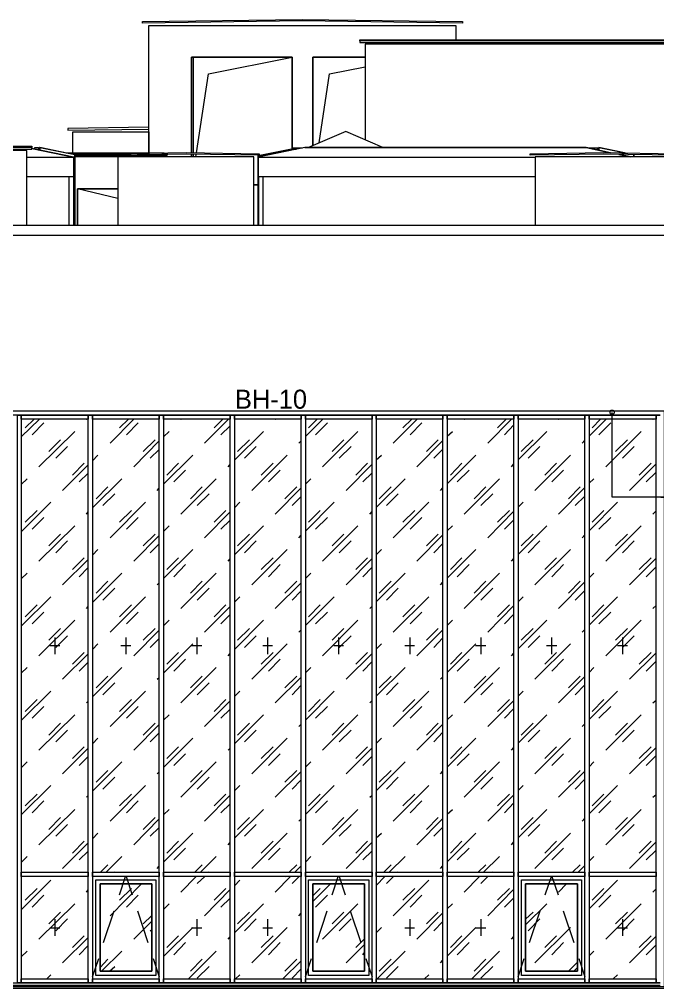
# Model space of a CAD drawing. Header units: millimetres. Extents: x 2294 to 908349, y -83289 to 219220.
# Drawn here: x 397197 to 404842, y 98100 to 109703 of the extents above; entities that cross this region are included whole.
import ezdxf

# ---------------------------------------------------------------- set-up
doc = ezdxf.new("R2010")
doc.units = ezdxf.units.MM
doc.layers.add('PDF _Геометрия', color=7, linetype='Continuous')
doc.layers.add('PDF _Текст', color=7, linetype='Continuous')

msp = doc.modelspace()

# ---------------------------------------------------------------- linework, layer by layer
at = {"layer": 'PDF _Геометрия', "lineweight": 9}
for points in [[(400585.5, 109703.1), (402503.1, 109677.7), (402503.1, 109656.5), (400585.5, 109686.1), (398672.2, 109656.5), (398672.2, 109677.7)], [(405885.3, 109444.8), (401275.5, 109444.8), (401275.5, 109457.5), (405885.3, 109457.5)], [(400462.8, 109250.1), (399260.6, 109250.1), (399260.6, 108107.2), (399260.6, 109250.1), (400462.8, 109250.1), (400462.8, 108153.8)], [(401339, 109250.1), (400712.5, 109250.1), (400712.5, 108191.8), (400712.5, 109250.1)], [(397779, 108378.1), (398748.4, 108390.8), (398748.4, 108412), (397779, 108395)], [(397347.3, 108170.7), (395336.5, 108170.7), (395336.5, 108183.4), (397347.3, 108183.4)], [(397859.5, 108077.6), (398968.5, 108077.6), (398968.5, 108086), (398968.5, 108077.6)], [(398748.4, 108077.6), (398748.4, 108056.4)], [(399260.6, 108090.3), (399260.6, 108056.4)], [(404192.1, 108111.4), (405068.4, 108094.5), (405068.4, 108077.6), (404192.1, 108090.3), (403315.9, 108077.6), (403315.9, 108094.5)], [(404378.4, 108086), (404522.3, 108056.4)], [(404556.2, 108056.4), (404556.2, 108081.8)], [(397893.3, 107675.4), (397893.3, 107239.4), (397893.3, 107675.4), (398375.9, 107675.4)], [(400005.6, 107722), (400056.4, 107722)], [(395421.2, 105017.1), (404920.2, 105017.1), (404920.2, 100817.9), (404920.2, 98117.2), (404920.2, 98100.2), (395421.2, 98100.2), (395421.2, 98117.2), (395421.2, 100817.9)], [(397173.7, 104940.9), (397173.7, 104966.3), (397220.3, 104966.3), (397220.3, 104940.9), (397220.3, 99467.5), (397220.3, 98168), (397173.7, 98168), (397173.7, 99467.5)], [(398020.3, 104915.5), (397220.3, 104915.5), (397220.3, 104966.3), (398020.3, 104966.3)], [(398020.3, 104940.9), (398020.3, 104966.3), (398071.1, 104966.3), (398071.1, 104940.9), (398071.1, 99467.5), (398071.1, 98168), (398020.3, 98168), (398020.3, 99467.5)], [(398871.2, 104915.5), (398071.1, 104915.5), (398071.1, 104966.3), (398871.2, 104966.3)], [(398871.2, 104940.9), (398871.2, 104966.3), (398922, 104966.3), (398922, 104940.9), (398922, 99467.5), (398922, 98168), (398871.2, 98168), (398871.2, 99467.5)], [(399722, 104915.5), (398922, 104915.5), (398922, 104966.3), (399722, 104966.3)], [(399722, 104940.9), (399722, 104966.3), (399772.8, 104966.3), (399772.8, 104940.9), (399772.8, 99467.5), (399772.8, 98168), (399722, 98168), (399722, 99467.5)], [(400572.8, 104915.5), (399772.8, 104915.5), (399772.8, 104966.3), (400572.8, 104966.3)], [(400572.8, 104940.9), (400572.8, 104966.3), (400623.6, 104966.3), (400623.6, 104940.9), (400623.6, 99467.5), (400623.6, 98168), (400572.8, 98168), (400572.8, 99467.5)], [(401423.7, 104915.5), (400623.6, 104915.5), (400623.6, 104966.3), (401423.7, 104966.3)], [(401423.7, 104940.9), (401423.7, 104966.3), (401470.3, 104966.3), (401470.3, 104940.9), (401470.3, 99467.5), (401470.3, 98168), (401423.7, 98168), (401423.7, 99467.5)], [(402270.3, 104915.5), (401470.3, 104915.5), (401470.3, 104966.3), (402270.3, 104966.3)], [(402270.3, 104940.9), (402270.3, 104966.3), (402321.1, 104966.3), (402321.1, 104940.9), (402321.1, 99467.5), (402321.1, 98168), (402270.3, 98168), (402270.3, 99467.5)], [(403121.1, 104915.5), (402321.1, 104915.5), (402321.1, 104966.3), (403121.1, 104966.3)], [(403121.1, 104940.9), (403121.1, 104966.3), (403171.9, 104966.3), (403171.9, 104940.9), (403171.9, 99467.5), (403171.9, 98168), (403121.1, 98168), (403121.1, 99467.5)], [(403972, 104915.5), (403171.9, 104915.5), (403171.9, 104966.3), (403972, 104966.3)], [(403972, 104940.9), (403972, 104966.3), (404022.8, 104966.3), (404022.8, 104940.9), (404022.8, 99467.5), (404022.8, 98168), (403972, 98168), (403972, 99467.5)], [(404822.8, 104915.5), (404022.8, 104915.5), (404022.8, 104966.3), (404822.8, 104966.3)], [(398020.3, 99442.1), (397220.3, 99442.1), (397220.3, 99492.9), (398020.3, 99492.9)], [(398871.2, 99442.1), (398071.1, 99442.1), (398071.1, 99492.9), (398871.2, 99492.9)], [(399722, 99442.1), (398922, 99442.1), (398922, 99492.9), (399722, 99492.9)], [(400572.8, 99442.1), (399772.8, 99442.1), (399772.8, 99492.9), (400572.8, 99492.9)], [(401423.7, 99442.1), (400623.6, 99442.1), (400623.6, 99492.9), (401423.7, 99492.9)], [(402270.3, 99442.1), (401470.3, 99442.1), (401470.3, 99492.9), (402270.3, 99492.9)], [(403121.1, 99442.1), (402321.1, 99442.1), (402321.1, 99492.9), (403121.1, 99492.9)], [(403972, 99442.1), (403171.9, 99442.1), (403171.9, 99492.9), (403972, 99492.9)], [(404822.8, 99442.1), (404022.8, 99442.1), (404022.8, 99492.9), (404822.8, 99492.9)], [(398113.4, 99404), (398833.1, 99404), (398833.1, 98256.9), (398113.4, 98256.9)], [(398833.1, 99404), (398833.1, 98256.9), (398113.4, 98256.9), (398113.4, 99404)], [(398782.3, 99353.2), (398164.2, 99353.2), (398164.2, 98307.7), (398782.3, 98307.7)], [(398164.2, 98307.7), (398164.2, 99353.2), (398782.3, 99353.2), (398782.3, 98307.7)], [(400661.7, 99404), (401381.4, 99404), (401381.4, 98256.9), (400661.7, 98256.9)], [(401381.4, 99404), (401381.4, 98256.9), (400661.7, 98256.9), (400661.7, 99404)], [(401330.6, 99353.2), (400712.5, 99353.2), (400712.5, 98307.7), (401330.6, 98307.7)], [(400712.5, 98307.7), (400712.5, 99353.2), (401330.6, 99353.2), (401330.6, 98307.7)], [(403210, 99404), (403929.7, 99404), (403929.7, 98256.9), (403210, 98256.9)], [(403929.7, 99404), (403929.7, 98256.9), (403210, 98256.9), (403210, 99404)], [(403883.1, 99353.2), (403260.8, 99353.2), (403260.8, 98307.7), (403883.1, 98307.7)], [(403260.8, 98307.7), (403260.8, 99353.2), (403883.1, 99353.2), (403883.1, 98307.7)], [(398020.3, 98168), (397220.3, 98168), (397220.3, 98218.8), (398020.3, 98218.8)], [(398871.2, 98168), (398071.1, 98168), (398071.1, 98218.8), (398871.2, 98218.8)], [(399722, 98168), (398922, 98168), (398922, 98218.8), (399722, 98218.8)], [(400572.8, 98168), (399772.8, 98168), (399772.8, 98218.8), (400572.8, 98218.8)], [(401423.7, 98168), (400623.6, 98168), (400623.6, 98218.8), (401423.7, 98218.8)], [(402270.3, 98168), (401470.3, 98168), (401470.3, 98218.8), (402270.3, 98218.8)], [(403121.1, 98168), (402321.1, 98168), (402321.1, 98218.8), (403121.1, 98218.8)], [(403972, 98168), (403171.9, 98168), (403171.9, 98218.8), (403972, 98218.8)], [(404822.8, 98168), (404022.8, 98168), (404022.8, 98218.8), (404822.8, 98218.8)]]:
    msp.add_lwpolyline(points, close=True, dxfattribs=at)
for points in [[(397838.3, 108107.2), (397838.3, 108356.9), (397944.1, 108356.9), (398748.4, 108356.9), (398748.4, 108107.2), (398748.4, 109631.1), (402321.1, 109631.1), (402426.9, 109631.1), (402426.9, 109457.5)], [(401275.5, 109444.8), (401275.5, 109427.9), (405885.3, 109427.9), (405885.3, 109444.8)], [(401275.5, 109440.6), (401275.5, 109427.9), (405885.3, 109427.9), (405885.3, 109440.6)], [(402426.9, 109427.9), (402426.9, 109406.7)], [(405826.1, 108263.8), (405826.1, 109406.7), (401339, 109406.7), (401339, 108263.8)], [(399277.5, 109250.1), (399277.5, 108107.2)], [(399319.9, 108107.2), (399463.8, 109051.2), (400462.8, 109250.1)], [(400788.7, 108225.7), (400911.5, 109051.2), (401339, 109135.8)], [(397842.5, 108356.9), (398748.4, 108356.9)], [(401550.7, 108170.7), (401106.2, 108361.2), (400661.7, 108170.7)], [(395336.5, 108170.7), (395336.5, 108149.5), (397347.3, 108149.5), (397347.3, 108170.7)], [(395336.5, 108162.2), (395336.5, 108149.5), (397347.3, 108149.5), (397347.3, 108162.2)], [(397288, 108052.2), (397851, 108052.2), (397347.3, 108158), (397851, 108052.2), (397851, 107819.3), (397288, 107819.3)], [(397419.2, 108149.5), (397419.2, 108141.1), (397419.2, 108149.5), (397427.7, 108149.5), (397427.7, 108166.4), (397376.9, 108166.4), (397376.9, 108149.5)], [(397427.7, 108149.5), (397427.7, 108141.1)], [(397436.1, 108170.7), (397436.1, 108170.7)], [(397859.5, 108081.8), (397440.4, 108170.7), (397440.4, 108136.8), (397440.4, 108170.7), (397436.1, 108170.7), (397436.1, 108136.8), (397436.1, 108170.7), (397440.4, 108170.7), (397436.1, 108170.7), (397440.4, 108170.7), (397859.5, 108086), (397859.5, 107861.7), (397859.5, 107239.4)], [(397440.4, 108170.7), (397440.4, 108170.7)], [(397440.4, 108170.7), (397440.4, 108170.7)], [(400615.2, 108170.7), (400056.4, 108052.2), (400056.4, 107819.3), (400056.4, 107239.4), (400056.4, 107849), (400056.4, 108073.3), (400475.5, 108158), (400475.5, 108141.1), (400475.5, 108145.3), (400475.5, 108149.5), (400475.5, 108153.8)], [(400619.4, 108170.7), (400615.2, 108170.7), (403984.7, 108170.7), (404276.8, 108107.2), (403984.7, 108170.7), (400615.2, 108170.7), (403984.7, 108170.7), (400615.2, 108170.7), (400056.4, 108052.2)], [(400056.4, 108069.1), (400056.4, 108052.2), (400056.4, 108069.1), (400475.5, 108158), (400475.5, 108166.4), (400589.8, 108166.4)], [(400475.5, 108158), (400475.5, 108158)], [(400475.5, 108141.1), (400475.5, 108158)], [(400475.5, 108149.5), (400513.6, 108149.5)], [(400500.9, 108145.3), (400475.5, 108145.3)], [(400615.2, 108170.7), (400615.2, 108170.7)], [(400619.4, 108170.7), (400615.2, 108170.7), (400619.4, 108170.7)], [(403984.7, 108170.7), (403984.7, 108170.7)], [(404014.3, 108166.4), (404077.8, 108166.4), (404077.8, 108149.5), (404077.8, 108166.4), (404128.6, 108166.4), (404128.6, 108149.5), (404115.9, 108149.5), (404115.9, 108141.1), (404115.9, 108149.5)], [(404128.6, 108149.5), (404128.6, 108141.1)], [(404137.1, 108170.7), (404137.1, 108170.7)], [(404446.1, 108107.2), (404137.1, 108170.7), (404137.1, 108136.8), (404137.1, 108170.7), (404458.8, 108107.2)], [(404137.1, 108136.8), (404137.1, 108170.7), (404137.1, 108136.8)], [(404137.1, 108170.7), (404137.1, 108170.7)], [(404137.1, 108170.7), (404137.1, 108170.7)], [(397288, 107239.4), (397288, 108132.6), (395395.8, 108132.6), (395395.8, 107239.4)], [(397757.9, 108107.2), (398930.4, 108107.2)], [(398316.6, 108094.5), (399192.9, 108111.4), (400069.1, 108094.5), (400069.1, 108077.6), (399192.9, 108090.3), (398316.6, 108077.6), (398316.6, 108094.5), (397804.4, 108094.5)], [(397846.8, 107819.3), (397851, 107819.3), (397851, 108052.2)], [(397855.2, 107239.4), (397855.2, 107861.7), (397859.5, 107861.7), (397859.5, 108081.8), (397859.5, 107865.9), (397855.2, 107865.9), (397851, 107870.1), (397851, 107865.9)], [(397859.5, 108077.6), (398579.1, 108077.6), (397859.5, 108077.6)], [(398909.3, 108056.4), (397859.5, 108056.4)], [(398033, 108107.2), (398579.1, 108107.2)], [(400005.6, 107239.4), (400005.6, 108056.4), (398375.9, 108056.4), (398375.9, 107239.4)], [(399277.5, 108090.3), (399277.5, 108056.4)], [(399311.4, 108056.4), (399315.6, 108086)], [(403375.1, 107819.3), (400056.4, 107819.3), (400056.4, 108052.2), (403375.1, 108052.2)], [(405004.9, 107239.4), (405004.9, 108056.4), (403375.1, 108056.4), (403375.1, 107239.4)], [(404551.9, 108086), (404556.2, 108081.8)], [(404560.4, 108056.4), (404560.4, 108086)], [(397791.7, 107239.4), (397791.7, 107819.3)], [(397851, 107239.4), (397851, 107865.9), (397855.2, 107861.7)], [(400064.9, 107239.4), (400064.9, 107819.3)], [(400115.7, 107239.4), (400115.7, 107819.3)], [(398375.9, 107556.9), (397893.3, 107675.4)], [(419524.3, 107535.7), (418724.2, 107535.7), (418724.2, 107239.4), (418466, 107239.4), (418309.4, 107239.4), (418309.4, 107116.7), (391624.2, 107116.7), (391624.2, 107239.4), (418309.4, 107239.4), (418309.4, 107116.7)], [(396348.3, 105017.1), (397199.1, 105017.1), (398045.7, 105017.1), (398896.6, 105017.1), (399747.4, 105017.1), (400598.2, 105017.1), (401444.9, 105017.1), (402295.7, 105017.1), (403146.5, 105017.1), (403997.4, 105017.1), (404873.6, 105017.1)], [(395472, 98168), (404873.6, 98168), (404822.8, 98168), (404822.8, 99467.5), (404822.8, 104940.9), (404822.8, 104966.3), (404873.6, 104966.3)], [(404873.6, 104966.3), (403997.4, 104966.3), (403146.5, 104966.3), (402295.7, 104966.3), (401444.9, 104966.3), (400598.2, 104966.3), (399747.4, 104966.3), (398896.6, 104966.3), (398045.7, 104966.3), (397199.1, 104966.3), (396348.3, 104966.3)], [(397220.3, 104703.8), (397436.1, 104915.5)], [(397266.8, 104813.9), (397372.7, 104915.5)], [(397999.1, 104915.5), (398003.4, 104915.5)], [(398282.8, 104631.8), (398566.4, 104915.5)], [(398397.1, 104813.9), (398502.9, 104915.5)], [(399129.4, 104915.5), (399133.6, 104915.5)], [(399413, 104631.8), (399700.8, 104915.5)], [(399531.5, 104813.9), (399633.1, 104915.5)], [(400259.6, 104915.5), (400263.8, 104915.5)], [(400623.6, 104708), (400831.1, 104915.5)], [(400661.7, 104813.9), (400763.3, 104915.5)], [(401394.1, 104915.5), (401394.1, 104915.5)], [(401673.4, 104631.8), (401961.3, 104915.5)], [(401792, 104813.9), (401897.8, 104915.5)], [(402524.3, 104915.5), (402528.5, 104915.5)], [(402807.9, 104631.8), (403091.5, 104915.5)], [(402922.2, 104813.9), (403028, 104915.5)], [(403654.5, 104915.5), (403658.7, 104915.5)], [(404022.8, 104712.3), (404226, 104915.5)], [(404056.7, 104813.9), (404158.2, 104915.5)], [(404882.1, 103984.2), (405013.3, 103984.2), (404297.9, 103984.2), (404297.9, 104995.9)], [(404784.7, 104915.5), (404789, 104915.5)], [(397351.5, 104729.2), (397491.2, 104873.1)], [(398481.7, 104729.2), (398621.4, 104873.1)], [(399611.9, 104729.2), (399722, 104839.3)], [(400742.2, 104729.2), (400886.1, 104873.1)], [(401876.6, 104729.2), (402016.3, 104873.1)], [(403006.9, 104729.2), (403121.1, 104847.7)], [(404137.1, 104729.2), (404281, 104873.1)], [(397431.9, 104348.2), (397859.5, 104771.5)], [(397550.4, 104530.3), (397690.1, 104669.9)], [(398680.7, 104530.3), (398824.6, 104669.9)], [(398922, 104703.8), (398989.7, 104771.5)], [(399772.8, 104424.4), (400119.9, 104771.5)], [(399810.9, 104530.3), (399954.8, 104669.9)], [(400826.8, 104348.2), (401250.1, 104771.5)], [(400945.4, 104530.3), (401085, 104669.9)], [(401957.1, 104348.2), (402270.3, 104661.5)], [(402075.6, 104530.3), (402215.3, 104669.9)], [(402321.1, 104712.3), (402384.6, 104771.5)], [(403171.9, 104428.7), (403514.8, 104771.5)], [(403205.8, 104530.3), (403349.7, 104669.9)], [(403938.1, 104631.8), (403972, 104665.7)], [(404221.7, 104348.2), (404645, 104771.5)], [(404336, 104530.3), (404480, 104669.9)], [(397635.1, 104449.8), (397774.8, 104589.5)], [(398566.4, 104348.2), (398871.2, 104657.2)], [(398765.3, 104449.8), (398871.2, 104555.6)], [(399895.6, 104449.8), (400035.2, 104589.5)], [(400543.2, 104631.8), (400572.8, 104657.2)], [(401025.8, 104449.8), (401169.7, 104589.5)], [(402160.2, 104449.8), (402270.3, 104559.9)], [(403290.5, 104449.8), (403430.2, 104589.5)], [(404420.7, 104449.8), (404560.4, 104589.5)], [(398071.1, 104420.2), (398138.8, 104487.9)], [(398922, 104140.8), (399273.3, 104487.9)], [(399980.2, 104064.6), (400403.5, 104487.9)], [(401470.3, 104428.7), (401533.7, 104487.9)], [(402321.1, 104145), (402664, 104487.9)], [(403370.9, 104064.6), (403798.4, 104487.9)], [(397715.5, 104064.6), (398020.3, 104369.4)], [(397834.1, 104246.6), (397973.7, 104390.6)], [(398964.3, 104246.6), (399104, 104390.6)], [(399696.6, 104348.2), (399722, 104373.6)], [(400094.5, 104246.6), (400238.4, 104390.6)], [(401110.4, 104064.6), (401423.7, 104377.9)], [(401229, 104246.6), (401368.7, 104390.6)], [(402359.2, 104246.6), (402498.9, 104390.6)], [(403091.5, 104348.2), (403121.1, 104382.1)], [(403489.4, 104246.6), (403629.1, 104390.6)], [(404505.4, 104064.6), (404822.8, 104382.1)], [(404619.6, 104246.6), (404763.6, 104390.6)], [(397220.3, 104136.6), (397292.2, 104204.3)], [(397914.5, 104166.2), (398020.3, 104272)], [(398071.1, 103857.2), (398422.4, 104204.3)], [(399048.9, 104166.2), (399188.6, 104305.9)], [(399129.4, 103781), (399552.7, 104204.3)], [(400179.2, 104166.2), (400318.9, 104305.9)], [(400623.6, 104140.8), (400687.1, 104204.3)], [(401309.4, 104166.2), (401423.7, 104276.3)], [(401470.3, 103861.4), (401817.4, 104204.3)], [(402439.6, 104166.2), (402583.5, 104305.9)], [(402524.3, 103781), (402947.6, 104204.3)], [(403574.1, 104166.2), (403713.8, 104305.9)], [(404022.8, 104149.3), (404077.8, 104204.3)], [(404704.3, 104166.2), (404822.8, 104284.7)], [(398117.7, 103963), (398257.4, 104106.9)], [(398845.8, 104064.6), (398871.2, 104090)], [(399247.9, 103963), (399387.6, 104106.9)], [(400259.6, 103781), (400572.8, 104094.2)], [(400378.1, 103963), (400522, 104106.9)], [(401508.4, 103963), (401652.3, 104106.9)], [(402240.7, 104064.6), (402270.3, 104094.2)], [(402642.8, 103963), (402782.5, 104106.9)], [(403654.5, 103781), (403972, 104098.5)], [(403773, 103963), (403912.7, 104106.9)], [(398198.1, 103882.6), (398342, 104022.3)], [(399328.3, 103882.6), (399472.2, 104022.3)], [(400462.8, 103882.6), (400572.8, 103992.7)], [(401593, 103882.6), (401732.7, 104022.3)], [(402723.2, 103882.6), (402867.2, 104022.3)], [(403853.5, 103882.6), (403972, 103996.9)], [(397220.3, 103569.3), (397575.8, 103924.9)], [(398282.8, 103497.4), (398706.1, 103924.9)], [(399772.8, 103857.2), (399836.3, 103924.9)], [(400623.6, 103577.8), (400966.5, 103924.9)], [(401673.4, 103497.4), (402101, 103924.9)], [(403171.9, 103865.7), (403231.2, 103924.9)], [(404022.8, 103582), (404361.4, 103924.9)], [(397266.8, 103683.6), (397410.7, 103823.3)], [(397351.5, 103599), (397491.2, 103738.7)], [(397999.1, 103781), (398020.3, 103806.4)], [(398397.1, 103683.6), (398541, 103823.3)], [(398481.7, 103599), (398621.4, 103738.7)], [(399413, 103497.4), (399722, 103806.4)], [(399531.5, 103683.6), (399671.2, 103823.3)], [(400661.7, 103683.6), (400801.4, 103823.3)], [(400742.2, 103599), (400886.1, 103738.7)], [(401394.1, 103781), (401423.7, 103810.6)], [(401792, 103683.6), (401935.9, 103823.3)], [(401876.6, 103599), (402016.3, 103738.7)], [(402807.9, 103497.4), (403121.1, 103814.9)], [(402922.2, 103683.6), (403066.1, 103823.3)], [(404056.7, 103683.6), (404196.3, 103823.3)], [(404137.1, 103599), (404281, 103738.7)], [(404784.7, 103781), (404822.8, 103819.1)], [(397431.9, 103218), (397859.5, 103641.3)], [(398922, 103573.6), (398989.7, 103641.3)], [(399611.9, 103599), (399722, 103709)], [(399772.8, 103294.2), (400119.9, 103641.3)], [(400826.8, 103218), (401250.1, 103641.3)], [(402321.1, 103582), (402384.6, 103641.3)], [(403006.9, 103599), (403121.1, 103713.3)], [(403171.9, 103298.4), (403514.8, 103641.3)], [(404221.7, 103218), (404645, 103641.3)], [(397550.4, 103400), (397690.1, 103539.7)], [(398566.4, 103218), (398871.2, 103522.8)], [(398680.7, 103400), (398824.6, 103539.7)], [(399810.9, 103400), (399954.8, 103539.7)], [(400543.2, 103497.4), (400572.8, 103527)], [(400945.4, 103400), (401085, 103539.7)], [(401957.1, 103218), (402270.3, 103531.2)], [(402075.6, 103400), (402215.3, 103539.7)], [(403205.8, 103400), (403349.7, 103539.7)], [(403938.1, 103497.4), (403972, 103531.2)], [(404336, 103400), (404480, 103539.7)], [(397635.1, 103315.4), (397774.8, 103459.3)], [(398765.3, 103315.4), (398871.2, 103425.4)], [(399895.6, 103315.4), (400035.2, 103459.3)], [(401025.8, 103315.4), (401169.7, 103459.3)], [(402160.2, 103315.4), (402270.3, 103429.7)], [(403290.5, 103315.4), (403430.2, 103459.3)], [(404420.7, 103315.4), (404560.4, 103459.3)], [(398071.1, 103290), (398138.8, 103357.7)], [(398922, 103010.6), (399273.3, 103357.7)], [(399980.2, 102934.4), (400403.5, 103357.7)], [(401470.3, 103294.2), (401533.7, 103357.7)], [(402321.1, 103014.8), (402664, 103357.7)], [(403370.9, 102934.4), (403798.4, 103357.7)], [(397715.5, 102934.4), (398020.3, 103239.2)], [(397834.1, 103116.4), (397973.7, 103256.1)], [(398964.3, 103116.4), (399104, 103256.1)], [(399048.9, 103031.7), (399188.6, 103175.7)], [(399696.6, 103218), (399722, 103243.4)], [(400094.5, 103116.4), (400238.4, 103256.1)], [(400179.2, 103031.7), (400318.9, 103175.7)], [(401110.4, 102934.4), (401423.7, 103247.6)], [(401229, 103116.4), (401368.7, 103256.1)], [(402359.2, 103116.4), (402498.9, 103256.1)], [(402439.6, 103031.7), (402583.5, 103175.7)], [(403091.5, 103218), (403121.1, 103247.6)], [(403489.4, 103116.4), (403629.1, 103256.1)], [(403574.1, 103031.7), (403713.8, 103175.7)], [(404505.4, 102934.4), (404822.8, 103251.9)], [(404619.6, 103116.4), (404763.6, 103256.1)], [(404704.3, 103031.7), (404822.8, 103150.3)], [(397220.3, 103006.4), (397292.2, 103074.1)], [(397914.5, 103031.7), (398020.3, 103141.8)], [(398071.1, 102722.7), (398422.4, 103074.1)], [(399129.4, 102650.8), (399552.7, 103074.1)], [(400623.6, 103010.6), (400687.1, 103074.1)], [(401309.4, 103031.7), (401423.7, 103146)], [(401470.3, 102731.2), (401817.4, 103074.1)], [(402524.3, 102650.8), (402947.6, 103074.1)], [(404022.8, 103019), (404077.8, 103074.1)], [(398117.7, 102832.8), (398257.4, 102976.7)], [(398845.8, 102934.4), (398871.2, 102959.8)], [(399247.9, 102832.8), (399387.6, 102976.7)], [(400259.6, 102650.8), (400572.8, 102959.8)], [(400378.1, 102832.8), (400522, 102976.7)], [(401508.4, 102832.8), (401652.3, 102976.7)], [(402240.7, 102934.4), (402270.3, 102964)], [(402642.8, 102832.8), (402782.5, 102976.7)], [(403654.5, 102650.8), (403972, 102968.3)], [(403773, 102832.8), (403912.7, 102976.7)], [(398198.1, 102752.4), (398342, 102892.1)], [(399328.3, 102752.4), (399472.2, 102892.1)], [(400462.8, 102752.4), (400572.8, 102862.4)], [(401593, 102752.4), (401732.7, 102892.1)], [(402723.2, 102752.4), (402867.2, 102892.1)], [(403853.5, 102752.4), (403972, 102866.7)], [(397220.3, 102439.1), (397575.8, 102790.5)], [(397266.8, 102549.2), (397410.7, 102693.1)], [(398282.8, 102367.2), (398706.1, 102790.5)], [(398397.1, 102549.2), (398541, 102693.1)], [(399531.5, 102549.2), (399671.2, 102693.1)], [(399772.8, 102727), (399836.3, 102790.5)], [(400623.6, 102447.6), (400966.5, 102790.5)], [(400661.7, 102549.2), (400801.4, 102693.1)], [(401673.4, 102367.2), (402101, 102790.5)], [(401792, 102549.2), (401935.9, 102693.1)], [(402922.2, 102549.2), (403066.1, 102693.1)], [(403171.9, 102731.2), (403231.2, 102790.5)], [(404022.8, 102451.8), (404361.4, 102790.5)], [(404056.7, 102549.2), (404196.3, 102693.1)], [(397351.5, 102468.8), (397491.2, 102608.4)], [(397999.1, 102650.8), (398020.3, 102676.2)], [(398481.7, 102468.8), (398621.4, 102608.4)], [(399413, 102367.2), (399722, 102676.2)], [(399611.9, 102468.8), (399722, 102578.8)], [(400742.2, 102468.8), (400886.1, 102608.4)], [(401394.1, 102650.8), (401423.7, 102680.4)], [(401876.6, 102468.8), (402016.3, 102608.4)], [(402807.9, 102367.2), (403121.1, 102684.6)], [(403006.9, 102468.8), (403121.1, 102583)], [(404137.1, 102468.8), (404281, 102608.4)], [(404784.7, 102650.8), (404822.8, 102684.6)], [(397431.9, 102083.5), (397859.5, 102511.1)], [(398922, 102443.4), (398989.7, 102511.1)], [(399772.8, 102159.7), (400119.9, 102511.1)], [(400826.8, 102083.5), (401250.1, 102511.1)], [(402321.1, 102447.6), (402384.6, 102511.1)], [(403171.9, 102168.2), (403514.8, 102511.1)], [(404221.7, 102083.5), (404645, 102511.1)], [(397550.4, 102269.8), (397690.1, 102409.5)], [(398566.4, 102083.5), (398871.2, 102392.6)], [(398680.7, 102269.8), (398824.6, 102409.5)], [(399810.9, 102269.8), (399954.8, 102409.5)], [(400543.2, 102367.2), (400572.8, 102396.8)], [(400945.4, 102269.8), (401085, 102409.5)], [(401957.1, 102083.5), (402270.3, 102396.8)], [(402075.6, 102269.8), (402215.3, 102409.5)], [(403205.8, 102269.8), (403349.7, 102409.5)], [(403938.1, 102367.2), (403972, 102401)], [(404336, 102269.8), (404480, 102409.5)], [(397622.4, 102303.7), (397622.4, 102104.7)], [(397635.1, 102185.1), (397774.8, 102324.8)], [(398071.1, 102159.7), (398138.8, 102227.5)], [(398473.2, 102303.7), (398473.2, 102104.7)], [(398765.3, 102185.1), (398871.2, 102291)], [(398922, 101876.1), (399273.3, 102227.5)], [(399324.1, 102303.7), (399324.1, 102104.7)], [(399895.6, 102185.1), (400035.2, 102324.8)], [(399980.2, 101804.2), (400403.5, 102227.5)], [(400170.7, 102303.7), (400170.7, 102104.7)], [(401021.5, 102303.7), (401021.5, 102104.7)], [(401025.8, 102185.1), (401169.7, 102324.8)], [(401470.3, 102164), (401533.7, 102227.5)], [(401872.4, 102303.7), (401872.4, 102104.7)], [(402160.2, 102185.1), (402270.3, 102299.4)], [(402321.1, 101884.6), (402664, 102227.5)], [(402723.2, 102303.7), (402723.2, 102104.7)], [(403290.5, 102185.1), (403430.2, 102324.8)], [(403370.9, 101804.2), (403798.4, 102227.5)], [(403569.9, 102303.7), (403569.9, 102104.7)], [(404420.7, 102185.1), (404560.4, 102324.8)], [(404420.7, 102303.7), (404420.7, 102104.7)], [(397563.1, 102206.3), (397681.7, 102206.3)], [(397715.5, 101804.2), (398020.3, 102108.9)], [(397834.1, 101986.2), (397973.7, 102125.9)], [(398414, 102206.3), (398532.5, 102206.3)], [(398964.3, 101986.2), (399104, 102125.9)], [(399260.6, 102206.3), (399383.4, 102206.3)], [(399696.6, 102083.5), (399722, 102113.2)], [(400094.5, 101986.2), (400238.4, 102125.9)], [(400111.4, 102206.3), (400230, 102206.3)], [(400962.3, 102206.3), (401080.8, 102206.3)], [(401110.4, 101804.2), (401423.7, 102113.2)], [(401229, 101986.2), (401368.7, 102125.9)], [(401813.1, 102206.3), (401931.7, 102206.3)], [(402359.2, 101986.2), (402498.9, 102125.9)], [(402659.7, 102206.3), (402782.5, 102206.3)], [(403091.5, 102083.5), (403121.1, 102117.4)], [(403489.4, 101986.2), (403629.1, 102125.9)], [(403510.6, 102206.3), (403633.3, 102206.3)], [(404361.4, 102206.3), (404480, 102206.3)], [(404505.4, 101804.2), (404822.8, 102121.6)], [(404619.6, 101986.2), (404763.6, 102125.9)], [(397914.5, 101901.5), (398020.3, 102007.3)], [(399048.9, 101901.5), (399188.6, 102045.4)], [(400179.2, 101901.5), (400318.9, 102045.4)], [(401309.4, 101901.5), (401423.7, 102015.8)], [(402439.6, 101901.5), (402583.5, 102045.4)], [(403574.1, 101901.5), (403713.8, 102045.4)], [(404704.3, 101901.5), (404822.8, 102020)], [(397220.3, 101876.1), (397292.2, 101943.9)], [(398071.1, 101592.5), (398422.4, 101943.9)], [(399129.4, 101520.5), (399552.7, 101943.9)], [(400623.6, 101880.4), (400687.1, 101943.9)], [(401470.3, 101601), (401817.4, 101943.9)], [(402524.3, 101520.5), (402947.6, 101943.9)], [(404022.8, 101884.6), (404077.8, 101943.9)], [(398117.7, 101702.6), (398257.4, 101842.3)], [(398198.1, 101617.9), (398342, 101761.8)], [(398845.8, 101804.2), (398871.2, 101825.3)], [(399247.9, 101702.6), (399387.6, 101842.3)], [(399328.3, 101617.9), (399472.2, 101761.8)], [(400259.6, 101520.5), (400572.8, 101829.6)], [(400378.1, 101702.6), (400522, 101842.3)], [(401508.4, 101702.6), (401652.3, 101842.3)], [(401593, 101617.9), (401732.7, 101761.8)], [(402240.7, 101804.2), (402270.3, 101833.8)], [(402642.8, 101702.6), (402782.5, 101842.3)], [(402723.2, 101617.9), (402867.2, 101761.8)], [(403654.5, 101520.5), (403972, 101838)], [(403773, 101702.6), (403912.7, 101842.3)], [(397220.3, 101308.9), (397575.8, 101660.2)], [(398282.8, 101236.9), (398706.1, 101660.2)], [(399772.8, 101596.7), (399836.3, 101660.2)], [(400462.8, 101617.9), (400572.8, 101732.2)], [(400623.6, 101313.1), (400966.5, 101660.2)], [(401673.4, 101236.9), (402101, 101660.2)], [(403171.9, 101601), (403231.2, 101660.2)], [(403853.5, 101617.9), (403972, 101736.4)], [(404022.8, 101321.6), (404361.4, 101660.2)], [(397266.8, 101419), (397410.7, 101562.9)], [(397999.1, 101520.5), (398020.3, 101541.7)], [(398397.1, 101419), (398541, 101562.9)], [(399413, 101236.9), (399722, 101545.9)], [(399531.5, 101419), (399671.2, 101562.9)], [(400661.7, 101419), (400801.4, 101562.9)], [(401394.1, 101520.5), (401423.7, 101550.2)], [(401792, 101419), (401935.9, 101562.9)], [(402807.9, 101236.9), (403121.1, 101550.2)], [(402922.2, 101419), (403066.1, 101562.9)], [(404056.7, 101419), (404196.3, 101562.9)], [(404784.7, 101520.5), (404822.8, 101554.4)], [(397351.5, 101338.5), (397491.2, 101478.2)], [(398481.7, 101338.5), (398621.4, 101478.2)], [(399611.9, 101338.5), (399722, 101444.4)], [(400742.2, 101338.5), (400886.1, 101478.2)], [(401876.6, 101338.5), (402016.3, 101478.2)], [(403006.9, 101338.5), (403121.1, 101452.8)], [(404137.1, 101338.5), (404281, 101478.2)], [(397431.9, 100953.3), (397859.5, 101376.6)], [(398922, 101313.1), (398989.7, 101376.6)], [(399772.8, 101029.5), (400119.9, 101376.6)], [(400826.8, 100953.3), (401250.1, 101376.6)], [(402321.1, 101317.4), (402384.6, 101376.6)], [(403171.9, 101038), (403514.8, 101376.6)], [(404221.7, 100953.3), (404645, 101376.6)], [(397550.4, 101135.3), (397690.1, 101279.3)], [(397635.1, 101054.9), (397774.8, 101194.6)], [(398566.4, 100953.3), (398871.2, 101262.3)], [(398680.7, 101135.3), (398824.6, 101279.3)], [(399810.9, 101135.3), (399954.8, 101279.3)], [(399895.6, 101054.9), (400035.2, 101194.6)], [(400543.2, 101236.9), (400572.8, 101266.6)], [(400945.4, 101135.3), (401085, 101279.3)], [(401025.8, 101054.9), (401169.7, 101194.6)], [(401957.1, 100953.3), (402270.3, 101266.6)], [(402075.6, 101135.3), (402215.3, 101279.3)], [(403205.8, 101135.3), (403349.7, 101279.3)], [(403290.5, 101054.9), (403430.2, 101194.6)], [(403938.1, 101236.9), (403972, 101270.8)], [(404336, 101135.3), (404480, 101279.3)], [(404420.7, 101054.9), (404560.4, 101194.6)], [(398071.1, 101029.5), (398138.8, 101097.2)], [(398765.3, 101054.9), (398871.2, 101160.7)], [(398922, 100745.9), (399273.3, 101097.2)], [(399980.2, 100669.7), (400403.5, 101097.2)], [(401470.3, 101033.7), (401533.7, 101097.2)], [(402160.2, 101054.9), (402270.3, 101169.2)], [(402321.1, 100750.1), (402664, 101097.2)], [(403370.9, 100669.7), (403798.4, 101097.2)], [(397715.5, 100669.7), (398020.3, 100978.7)], [(397834.1, 100856), (397973.7, 100995.6)], [(398964.3, 100856), (399104, 100995.6)], [(399696.6, 100953.3), (399722, 100978.7)], [(400094.5, 100856), (400238.4, 100995.6)], [(401110.4, 100669.7), (401423.7, 100982.9)], [(401229, 100856), (401368.7, 100995.6)], [(402359.2, 100856), (402498.9, 100995.6)], [(403091.5, 100953.3), (403121.1, 100987.2)], [(403489.4, 100856), (403629.1, 100995.6)], [(404505.4, 100669.7), (404822.8, 100987.2)], [(404619.6, 100856), (404763.6, 100995.6)], [(397914.5, 100771.3), (398020.3, 100877.1)], [(399048.9, 100771.3), (399188.6, 100911)], [(400179.2, 100771.3), (400318.9, 100911)], [(401309.4, 100771.3), (401423.7, 100881.4)], [(402439.6, 100771.3), (402583.5, 100911)], [(403574.1, 100771.3), (403713.8, 100911)], [(404704.3, 100771.3), (404822.8, 100889.8)], [(397220.3, 100741.7), (397292.2, 100813.6)], [(398071.1, 100462.3), (398422.4, 100813.6)], [(399129.4, 100390.3), (399552.7, 100813.6)], [(400623.6, 100750.1), (400687.1, 100813.6)], [(401470.3, 100466.5), (401817.4, 100813.6)], [(402524.3, 100390.3), (402947.6, 100813.6)], [(404022.8, 100754.4), (404077.8, 100813.6)], [(398117.7, 100572.3), (398257.4, 100712)], [(398198.1, 100487.7), (398342, 100631.6)], [(398845.8, 100669.7), (398871.2, 100695.1)], [(399247.9, 100572.3), (399387.6, 100712)], [(399328.3, 100487.7), (399472.2, 100631.6)], [(400259.6, 100390.3), (400572.8, 100699.3)], [(400378.1, 100572.3), (400522, 100712)], [(400462.8, 100487.7), (400572.8, 100597.7)], [(401508.4, 100572.3), (401652.3, 100712)], [(401593, 100487.7), (401732.7, 100631.6)], [(402240.7, 100669.7), (402270.3, 100703.6)], [(402642.8, 100572.3), (402782.5, 100712)], [(402723.2, 100487.7), (402867.2, 100631.6)], [(403654.5, 100390.3), (403972, 100703.6)], [(403773, 100572.3), (403912.7, 100712)], [(403853.5, 100487.7), (403972, 100606.2)], [(397220.3, 100178.7), (397575.8, 100530)], [(398282.8, 100106.7), (398706.1, 100530)], [(399772.8, 100466.5), (399836.3, 100530)], [(400623.6, 100182.9), (400966.5, 100530)], [(401673.4, 100106.7), (402101, 100530)], [(403171.9, 100470.7), (403231.2, 100530)], [(404022.8, 100191.4), (404361.4, 100530)], [(397266.8, 100288.7), (397410.7, 100428.4)], [(397999.1, 100390.3), (398020.3, 100411.5)], [(398397.1, 100288.7), (398541, 100428.4)], [(399413, 100106.7), (399722, 100415.7)], [(399531.5, 100288.7), (399671.2, 100428.4)], [(400661.7, 100288.7), (400801.4, 100428.4)], [(401394.1, 100390.3), (401423.7, 100415.7)], [(401792, 100288.7), (401935.9, 100428.4)], [(402807.9, 100106.7), (403121.1, 100420)], [(402922.2, 100288.7), (403066.1, 100428.4)], [(404056.7, 100288.7), (404196.3, 100428.4)], [(404784.7, 100390.3), (404822.8, 100424.2)], [(397351.5, 100204.1), (397491.2, 100348)], [(398481.7, 100204.1), (398621.4, 100348)], [(399611.9, 100204.1), (399722, 100314.1)], [(400742.2, 100204.1), (400886.1, 100348)], [(401876.6, 100204.1), (402016.3, 100348)], [(403006.9, 100204.1), (403121.1, 100322.6)], [(404137.1, 100204.1), (404281, 100348)], [(397431.9, 99823.1), (397859.5, 100246.4)], [(397550.4, 100005.1), (397690.1, 100149)], [(398680.7, 100005.1), (398824.6, 100149)], [(398922, 100178.7), (398989.7, 100246.4)], [(399772.8, 99899.3), (400119.9, 100246.4)], [(399810.9, 100005.1), (399954.8, 100149)], [(400826.8, 99823.1), (401250.1, 100246.4)], [(400945.4, 100005.1), (401085, 100149)], [(401957.1, 99823.1), (402270.3, 100136.3)], [(402075.6, 100005.1), (402215.3, 100149)], [(402321.1, 100187.1), (402384.6, 100246.4)], [(403171.9, 99903.5), (403514.8, 100246.4)], [(403205.8, 100005.1), (403349.7, 100149)], [(403938.1, 100106.7), (403972, 100140.6)], [(404221.7, 99823.1), (404645, 100246.4)], [(404336, 100005.1), (404480, 100149)], [(397635.1, 99924.7), (397774.8, 100064.4)], [(398566.4, 99823.1), (398871.2, 100132.1)], [(398765.3, 99924.7), (398871.2, 100030.5)], [(399895.6, 99924.7), (400035.2, 100064.4)], [(400543.2, 100106.7), (400572.8, 100132.1)], [(401025.8, 99924.7), (401169.7, 100064.4)], [(402160.2, 99924.7), (402270.3, 100034.7)], [(403290.5, 99924.7), (403430.2, 100064.4)], [(404420.7, 99924.7), (404560.4, 100064.4)], [(398071.1, 99895.1), (398138.8, 99962.8)], [(398922, 99615.7), (399273.3, 99962.8)], [(399980.2, 99539.5), (400403.5, 99962.8)], [(401470.3, 99903.5), (401533.7, 99962.8)], [(402321.1, 99619.9), (402664, 99962.8)], [(403370.9, 99539.5), (403798.4, 99962.8)], [(397715.5, 99539.5), (398020.3, 99844.3)], [(397834.1, 99721.5), (397973.7, 99865.4)], [(398964.3, 99721.5), (399104, 99865.4)], [(399696.6, 99823.1), (399722, 99848.5)], [(400094.5, 99721.5), (400238.4, 99865.4)], [(401110.4, 99539.5), (401423.7, 99852.7)], [(401229, 99721.5), (401368.7, 99865.4)], [(402359.2, 99721.5), (402498.9, 99865.4)], [(403091.5, 99823.1), (403121.1, 99857)], [(403489.4, 99721.5), (403629.1, 99865.4)], [(404505.4, 99539.5), (404822.8, 99857)], [(404619.6, 99721.5), (404763.6, 99865.4)], [(397220.3, 99611.4), (397292.2, 99683.4)], [(397914.5, 99641.1), (398020.3, 99746.9)], [(398236.2, 99492.9), (398422.4, 99683.4)], [(399048.9, 99641.1), (399188.6, 99780.8)], [(399366.4, 99492.9), (399552.7, 99683.4)], [(400179.2, 99641.1), (400318.9, 99780.8)], [(400623.6, 99615.7), (400687.1, 99683.4)], [(401309.4, 99641.1), (401423.7, 99751.1)], [(401626.9, 99492.9), (401817.4, 99683.4)], [(402439.6, 99641.1), (402583.5, 99780.8)], [(402757.1, 99492.9), (402947.6, 99683.4)], [(403574.1, 99641.1), (403713.8, 99780.8)], [(404022.8, 99624.1), (404077.8, 99683.4)], [(404704.3, 99641.1), (404822.8, 99759.6)], [(398168.5, 99492.9), (398257.4, 99581.8)], [(398845.8, 99539.5), (398871.2, 99564.9)], [(399298.7, 99492.9), (399387.6, 99581.8)], [(400428.9, 99492.9), (400522, 99581.8)], [(400496.6, 99492.9), (400572.8, 99569.1)], [(401563.4, 99492.9), (401652.3, 99581.8)], [(402240.7, 99539.5), (402270.3, 99569.1)], [(402693.6, 99492.9), (402782.5, 99581.8)], [(403823.8, 99492.9), (403912.7, 99581.8)], [(403891.6, 99492.9), (403972, 99573.3)], [(398333.6, 99492.9), (398342, 99497.1)], [(398397.1, 99222), (398469, 99442.1)], [(398477.5, 99442.1), (398549.4, 99222)], [(399129.4, 99255.9), (399315.6, 99442.1)], [(399247.9, 99437.9), (399247.9, 99442.1)], [(399328.3, 99357.5), (399417.2, 99442.1)], [(399463.8, 99492.9), (399472.2, 99497.1)], [(400259.6, 99255.9), (400445.9, 99442.1)], [(400378.1, 99437.9), (400382.4, 99442.1)], [(400462.8, 99357.5), (400547.4, 99442.1)], [(400945.4, 99222), (401017.3, 99442.1)], [(401025.8, 99442.1), (401097.7, 99222)], [(401470.3, 99336.3), (401576.1, 99442.1)], [(401508.4, 99437.9), (401512.6, 99442.1)], [(401593, 99357.5), (401677.7, 99442.1)], [(401728.5, 99492.9), (401732.7, 99497.1)], [(402524.3, 99255.9), (402710.5, 99442.1)], [(402642.8, 99437.9), (402642.8, 99442.1)], [(402723.2, 99357.5), (402807.9, 99442.1)], [(402858.7, 99492.9), (402867.2, 99497.1)], [(403493.7, 99222), (403569.9, 99442.1)], [(403574.1, 99442.1), (403650.3, 99222)], [(397220.3, 99044.2), (397575.8, 99399.8)], [(398282.8, 98972.2), (398659.5, 99353.2)], [(399772.8, 99332.1), (399836.3, 99399.8)], [(400712.5, 99141.6), (400924.2, 99353.2)], [(401673.4, 98972.2), (402101, 99399.8)], [(403654.5, 99255.9), (403751.9, 99353.2)], [(404022.8, 99056.9), (404361.4, 99399.8)], [(397266.8, 99158.5), (397410.7, 99298.2)], [(397351.5, 99073.8), (397491.2, 99217.8)], [(397999.1, 99255.9), (398020.3, 99281.3)], [(398397.1, 99158.5), (398541, 99298.2)], [(398481.7, 99073.8), (398621.4, 99217.8)], [(399413, 98972.2), (399722, 99285.5)], [(399531.5, 99158.5), (399671.2, 99298.2)], [(400712.5, 99209.3), (400801.4, 99298.2)], [(400742.2, 99073.8), (400886.1, 99217.8)], [(401792, 99158.5), (401935.9, 99298.2)], [(401876.6, 99073.8), (402016.3, 99217.8)], [(402807.9, 98972.2), (403121.1, 99289.7)], [(402922.2, 99158.5), (403066.1, 99298.2)], [(404056.7, 99158.5), (404196.3, 99298.2)], [(404137.1, 99073.8), (404281, 99217.8)], [(404784.7, 99255.9), (404822.8, 99294)], [(397431.9, 98692.9), (397859.5, 99116.2)], [(398922, 99048.4), (398989.7, 99116.2)], [(399611.9, 99073.8), (399722, 99183.9)], [(399772.8, 98769.1), (400119.9, 99116.2)], [(400826.8, 98692.9), (401250.1, 99116.2)], [(402321.1, 99056.9), (402384.6, 99116.2)], [(403006.9, 99073.8), (403121.1, 99188.1)], [(403260.8, 98862.2), (403514.8, 99116.2)], [(404221.7, 98692.9), (404645, 99116.2)], [(397550.4, 98874.9), (397690.1, 99014.6)], [(398206.6, 98650.5), (398333.6, 99031.5)], [(398612.9, 99031.5), (398735.7, 98650.5)], [(398680.7, 98874.9), (398782.3, 98976.5)], [(399810.9, 98874.9), (399954.8, 99014.6)], [(400543.2, 98972.2), (400572.8, 99001.9)], [(400759.1, 98650.5), (400881.9, 99031.5)], [(400945.4, 98874.9), (401085, 99014.6)], [(401161.2, 99031.5), (401288.2, 98650.5)], [(401957.1, 98692.9), (402270.3, 99006.1)], [(402075.6, 98874.9), (402215.3, 99014.6)], [(403260.8, 98929.9), (403349.7, 99014.6)], [(403307.4, 98650.5), (403434.4, 99031.5)], [(403709.5, 99031.5), (403836.5, 98650.5)], [(404336, 98874.9), (404480, 99014.6)], [(397622.4, 98929.9), (397622.4, 98731)], [(397635.1, 98790.2), (397774.8, 98934.1)], [(398566.4, 98692.9), (398782.3, 98908.7)], [(399324.1, 98929.9), (399324.1, 98731)], [(399895.6, 98790.2), (400035.2, 98934.1)], [(400170.7, 98929.9), (400170.7, 98731)], [(401025.8, 98790.2), (401169.7, 98934.1)], [(401872.4, 98929.9), (401872.4, 98731)], [(402160.2, 98790.2), (402270.3, 98904.5)], [(402723.2, 98929.9), (402723.2, 98731)], [(403290.5, 98790.2), (403430.2, 98934.1)], [(404420.7, 98790.2), (404560.4, 98934.1)], [(404420.7, 98929.9), (404420.7, 98731)], [(397563.1, 98828.3), (397681.7, 98828.3)], [(398765.3, 98790.2), (398782.3, 98807.2)], [(398922, 98485.4), (399273.3, 98832.6)], [(399260.6, 98828.3), (399383.4, 98828.3)], [(399980.2, 98409.2), (400403.5, 98832.6)], [(400111.4, 98828.3), (400230, 98828.3)], [(401470.3, 98769.1), (401533.7, 98832.6)], [(401813.1, 98828.3), (401931.7, 98828.3)], [(402321.1, 98489.7), (402664, 98832.6)], [(402659.7, 98828.3), (402782.5, 98828.3)], [(403370.9, 98409.2), (403798.4, 98832.6)], [(404361.4, 98828.3), (404480, 98828.3)], [(397715.5, 98409.2), (398020.3, 98714)], [(397834.1, 98591.3), (397973.7, 98731)], [(398964.3, 98591.3), (399104, 98731)], [(399048.9, 98506.6), (399188.6, 98650.5)], [(399696.6, 98692.9), (399722, 98718.3)], [(400094.5, 98591.3), (400238.4, 98731)], [(400179.2, 98506.6), (400318.9, 98650.5)], [(401110.4, 98409.2), (401330.6, 98629.4)], [(401229, 98591.3), (401330.6, 98697.1)], [(402359.2, 98591.3), (402498.9, 98731)], [(402439.6, 98506.6), (402583.5, 98650.5)], [(403091.5, 98692.9), (403121.1, 98722.5)], [(403489.4, 98591.3), (403629.1, 98731)], [(403574.1, 98506.6), (403713.8, 98650.5)], [(404505.4, 98409.2), (404822.8, 98726.7)], [(404619.6, 98591.3), (404763.6, 98731)], [(404704.3, 98506.6), (404822.8, 98625.1)], [(397220.3, 98481.2), (397292.2, 98548.9)], [(397914.5, 98506.6), (398020.3, 98616.7)], [(398181.2, 98307.7), (398422.4, 98548.9)], [(399222.5, 98218.8), (399552.7, 98548.9)], [(401309.4, 98506.6), (401330.6, 98532)], [(401483, 98218.8), (401817.4, 98548.9)], [(402617.4, 98218.8), (402947.6, 98548.9)], [(404022.8, 98493.9), (404077.8, 98548.9)], [(398071.1, 98239.9), (398147.3, 98460)], [(398164.2, 98354.2), (398257.4, 98451.6)], [(398799.2, 98460), (398871.2, 98239.9)], [(399247.9, 98307.7), (399387.6, 98451.6)], [(400352.7, 98218.8), (400572.8, 98434.6)], [(400378.1, 98307.7), (400522, 98451.6)], [(400623.6, 98239.9), (400695.6, 98460)], [(401347.5, 98460), (401423.7, 98239.9)], [(401508.4, 98307.7), (401652.3, 98451.6)], [(402240.7, 98409.2), (402270.3, 98438.9)], [(402642.8, 98307.7), (402782.5, 98451.6)], [(403171.9, 98239.9), (403243.9, 98460)], [(403773, 98307.7), (403883.1, 98417.7)], [(403900, 98460), (403972, 98239.9)], [(398278.5, 98307.7), (398342, 98366.9)], [(399328.3, 98227.2), (399472.2, 98366.9)], [(400462.8, 98227.2), (400572.8, 98337.3)], [(401593, 98227.2), (401732.7, 98366.9)], [(402723.2, 98227.2), (402867.2, 98366.9)], [(403836.5, 98307.7), (403883.1, 98354.2)], [(397525, 98218.8), (397575.8, 98265.3)], [(399785.5, 98218.8), (399836.3, 98265.3)], [(402050.2, 98218.8), (402101, 98265.3)], [(404310.6, 98218.8), (404361.4, 98265.3)], [(404920.2, 98129.9), (404920.2, 98125.6), (404920.2, 98100.2), (395421.2, 98100.2), (395421.2, 98125.6), (395421.2, 98129.9)], [(395421.2, 98125.6), (404920.2, 98125.6)], [(404873.6, 98138.3), (395472, 98138.3), (404873.6, 98138.3)], [(404873.6, 98138.3), (395472, 98138.3)]]:
    msp.add_lwpolyline(points, dxfattribs=at)
for points in [[(404272.5, 105000.1), (404272.5, 105017.1), (404281, 105025.5), (404297.9, 105025.5)], [(404272.5, 105000.1), (404272.5, 105017.1), (404281, 105025.5), (404297.9, 105025.5)], [(404297.9, 105025.5), (404310.6, 105025.5), (404323.3, 105017.1), (404323.3, 105000.1)], [(404297.9, 105025.5), (404310.6, 105025.5), (404323.3, 105017.1), (404323.3, 105000.1)], [(404297.9, 104974.7), (404281, 104974.7), (404272.5, 104987.4), (404272.5, 105000.1)], [(404297.9, 104974.7), (404281, 104974.7), (404272.5, 104987.4), (404272.5, 105000.1)], [(404323.3, 105000.1), (404323.3, 104987.4), (404310.6, 104974.7), (404297.9, 104974.7)], [(404323.3, 105000.1), (404323.3, 104987.4), (404310.6, 104974.7), (404297.9, 104974.7)]]:
    msp.add_open_spline(points, degree=3, dxfattribs=at)

# ---------------------------------------------------------------- texts
at = {"layer": 'PDF _Текст', "insert": (399779.2, 105154.7), "char_height": 227.83, "attachment_point": 4, "style": ''}
msp.add_mtext('ВН-10', dxfattribs=at)

doc.saveas('drawing.dxf')
